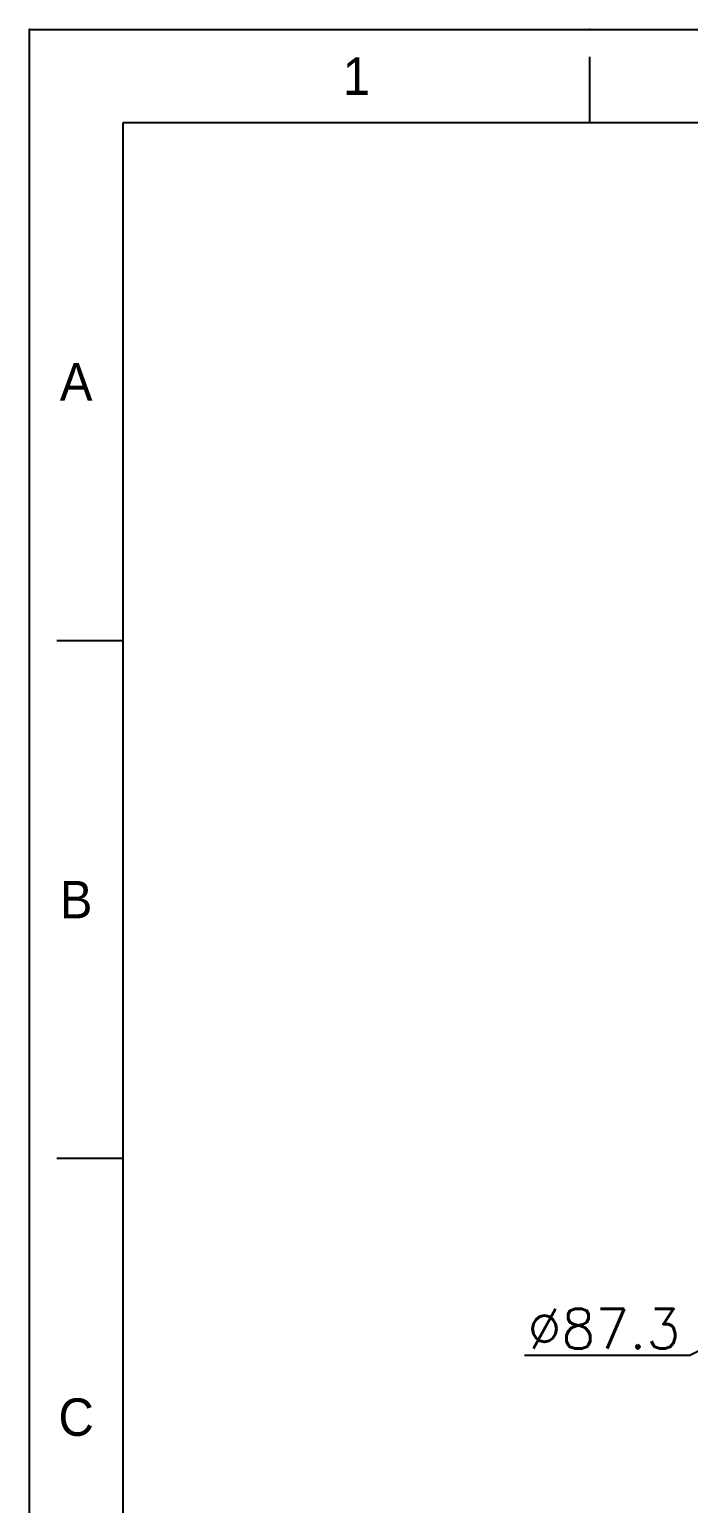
# Model space of a CAD drawing. Extents: x 13222 to 13816, y -23073 to -22653.
# Drawn here: x 13221.8 to 13321.6, y -22876.3 to -22653.2 of the extents above; entities that cross this region are included whole.
import ezdxf

# ---------------------------------------------------------------- set-up
doc = ezdxf.new("R2010")
doc.units = 0
doc.header["$MEASUREMENT"] = 0
doc.linetypes.add('HIDDEN2', pattern=[4.7625, 3.175, -1.5875])
doc.layers.get('0').update_dxf_attribs({"linetype": 'CONTINUOUS'})
doc.layers.get('DEFPOINTS').update_dxf_attribs({"linetype": 'CONTINUOUS'})
doc.layers.add('1', color=4, linetype='HIDDEN2')
doc.layers.add('\\M+5B3DF\\M+5B4E7\\M+5CFDF', color=3, linetype='CONTINUOUS', lineweight=18)
doc.styles.add('\\M+5CAFD\\M+5D7D6', font='txt.shx')
doc.styles.get("Standard").update_dxf_attribs({"font": 'Gulim.ttf'})
doc.dimstyles.new('X\\M+5B3DF\\M+5B4E7\\M+5D1F9\\M+5CABD', dxfattribs={"dimtxt": 2, "dimasz": 1.5, "dimexe": 0.5, "dimexo": 0, "dimgap": 1, "dimtad": 1, "dimtoh": 1, "dimdec": 1, "dimzin": 1, "dimdsep": 46, "dimtxsty": '\\M+5CAFD\\M+5D7D6', "dimcen": 0, "dimadec": 0, "dimazin": 0, "dimtfac": 1, "dimtdec": 1, "dimtmove": 0, "dimatfit": 3, "dimfxl": 0, "dimtolj": 1, "dimtzin": 0, "dimarcsym": 0})

# ---------------------------------------------------------------- blocks, each defined once
blk = doc.blocks.new('*D4')
at = {"layer": '\\M+5B3DF\\M+5B4E7\\M+5CFDF', "color": 0, "lineweight": -2}
for p, q in [((13422.59, -22802.74), (13344.72, -22842.2)), ((13423.93, -22802.06), (13425.27, -22801.38)), ((13321.79, -22853.82), (13343.38, -22842.88)), ((13296.79, -22853.82), (13321.79, -22853.82))]:
    blk.add_line(p, q, dxfattribs=at)
at = {"layer": '\\M+5B3DF\\M+5B4E7\\M+5CFDF', "color": 0}
for points in [[(13423.82, -22801.84), (13424.04, -22802.29), (13422.59, -22802.74)], [(13343.27, -22842.65), (13343.49, -22843.1), (13344.72, -22842.2)]]:
    blk.add_solid(points, dxfattribs=at)
at = {"layer": 'DEFPOINTS', "color": 0}
for p in [(13422.59, -22802.74), (13344.72, -22842.2)]:
    blk.add_point(p, dxfattribs=at)
at = {"layer": '\\M+5B3DF\\M+5B4E7\\M+5CFDF', "color": 0, "insert": (13308.79, -22849.82), "char_height": 6, "attachment_point": 5, "style": '\\M+5CAFD\\M+5D7D6'}
blk.add_mtext('\\A1;∅87.3', dxfattribs=at)

msp = doc.modelspace()

# ---------------------------------------------------------------- linework, layer by layer
for p, q in [((13306.66, -22667.38), (13306.66, -22657.38)), ((13801.61, -22667.38), (13235.95, -22667.38)), ((13235.95, -22667.38), (13235.95, -23059.09)), ((13235.95, -22745.72), (13225.95, -22745.72)), ((13235.95, -22824.06), (13225.95, -22824.06))]:
    msp.add_line(p, q)
msp.add_lwpolyline([(13221.81, -22653.23), (13815.75, -22653.23), (13815.75, -23073.23), (13221.81, -23073.23)], close=True)
msp.add_point((13306.66, -22653.23))
at = {"layer": '1'}
msp.add_point((13221.81, -22653.23), dxfattribs=at)

# ---------------------------------------------------------------- texts
at = {"char_height": 5.66, "attachment_point": 5}
for s, width, insert in [('1', 50, (13271.31, -22660.3)), ('A', 10, (13228.88, -22706.55)), ('B', 10, (13228.88, -22784.89)), ('C', 10, (13228.88, -22863.23))]:
    msp.add_mtext_dynamic_manual_height_columns(s, width=width, gutter_width=12.5, heights=[0], dxfattribs=dict(at, insert=insert))

# ---------------------------------------------------------------- dimensions: what is measured, and where the dimension line sits
at = {"layer": '\\M+5B3DF\\M+5B4E7\\M+5CFDF'}
dim = msp.add_diameter_dim_2p(p1=(13422.59, -22802.74), p2=(13344.72, -22842.2), dimstyle='X\\M+5B3DF\\M+5B4E7\\M+5D1F9\\M+5CABD', override={"dimtxt": 6}, dxfattribs=at)
dim.commit()
dim.dimension.update_dxf_attribs({"geometry": '*D4', "text_midpoint": (13308.79, -22853.82), "dimtype": 131})

doc.saveas('drawing.dxf')
